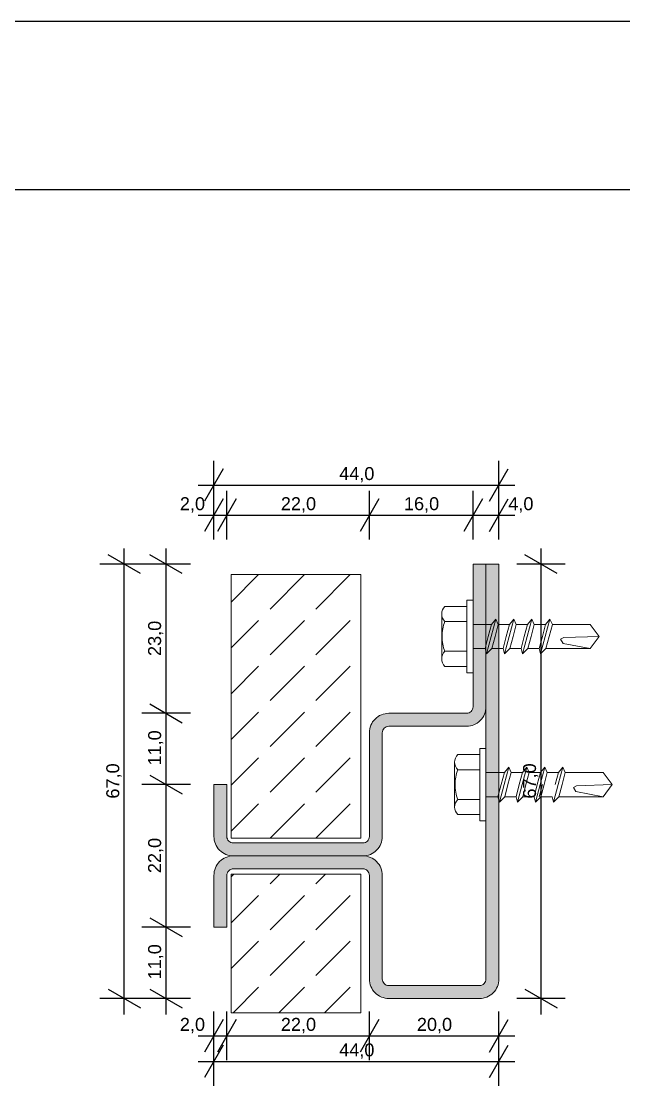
# Model space of a CAD drawing. Extents: x -106823 to -42801, y 48734 to 74234.
# Drawn here: x -51932 to -51002, y 72591 to 74234 of the extents above; entities that cross this region are included whole.
import ezdxf

# ---------------------------------------------------------------- set-up
doc = ezdxf.new("R2010")
doc.units = 0
doc.header["$MEASUREMENT"] = 0
for name, color, linetype, lineweight, true_color in [('2D Drafting - General_Pen_No__102', 7, 'Continuous', 13, 0xcccccc), ('2D Drafting - General_Pen_No__141', 7, 'Continuous', 0, 0xe8e8e8), ('2D Drafting - General_Pen_No__2', 7, 'Continuous', 15, 0x7f7f7f), ('2D Drafting - General_Pen_No__5', 7, 'Continuous', 25, 0x40a5ff), ('Dimensioning - General_Pen_No__5', 7, 'Continuous', 25, 0x40a5ff), ('ELE-VIEW_1_Pen_No__2', 7, 'Continuous', 15, 0x7f7f7f)]:
    doc.layers.add(name, color=color, linetype=linetype, lineweight=lineweight, true_color=true_color)
doc.layers.add('Dimensioning - General', color=7, linetype='Continuous')
doc.styles.add('GENERATED_STYLE_2', font='arial.ttf')
doc.dimstyles.new('GENERATED_STYLE__3', dxfattribs={"dimtxt": 20, "dimasz": 38, "dimexe": 0.18, "dimexo": 0, "dimgap": 0.09, "dimtad": 1, "dimtih": 1, "dimtoh": 1, "dimdec": 1, "dimlfac": 0.1, "dimzin": 0, "dimdsep": 46, "dimtxsty": 'GENERATED_STYLE_2', "dimblk": 'ARROWHEAD_2', "dimblk1": 'ARROWHEAD_2', "dimblk2": 'ARROWHEAD_2', "dimcen": 0.09, "dimclrd": 256, "dimclre": 256, "dimclrt": 256, "dimadec": 0, "dimazin": 0, "dimtfac": 1, "dimtdec": 4, "dimtmove": 0, "dimatfit": 3, "dimfxl": 0, "dimtolj": 1, "dimtzin": 0, "dimarcsym": 0})
doc.dimstyles.new('GENERATED_STYLE__4', dxfattribs={"dimtxt": 20, "dimasz": 38, "dimexe": 0.18, "dimexo": 0, "dimgap": 0.09, "dimtad": 1, "dimdec": 1, "dimlfac": 0.1, "dimzin": 0, "dimdsep": 46, "dimtxsty": 'GENERATED_STYLE_2', "dimblk": 'ARROWHEAD_2', "dimblk1": 'ARROWHEAD_2', "dimblk2": 'ARROWHEAD_2', "dimcen": 0.09, "dimclrd": 256, "dimclre": 256, "dimclrt": 256, "dimadec": 0, "dimazin": 0, "dimtfac": 1, "dimtdec": 4, "dimtmove": 0, "dimatfit": 3, "dimfxl": 0, "dimtolj": 1, "dimtzin": 0, "dimarcsym": 0})
pattern_1 = [(45, (0, 0), (-70.71068, 70.71068), [75, -25]), (45, (7e-15, 70.71), (-70.71068, 70.71068), [75, -25])]

# ---------------------------------------------------------------- blocks, each defined once
blk = doc.blocks.new('*D80')
at = {"layer": 'Dimensioning - General_Pen_No__5', "linetype": 'Continuous'}
for p, q in [((-51634.8, 73480.8), (-51634.8, 73555.8)), ((-51194.8, 73480.8), (-51194.8, 73555.8)), ((-51620.3, 73543.3), (-51649.2, 73493.3)), ((-51209.2, 73493.3), (-51180.3, 73543.3)), ((-51659.2, 73518.3), (-51634.8, 73518.3)), ((-51634.8, 73518.3), (-51194.8, 73518.3)), ((-51194.8, 73518.3), (-51170.3, 73518.3))]:
    blk.add_line(p, q, dxfattribs=at)
at = {"layer": 'Dimensioning - General_Pen_No__5', "insert": (-51441.4, 73522.3), "char_height": 20, "attachment_point": 7, "style": 'GENERATED_STYLE_2'}
blk.add_mtext('{44,0}', dxfattribs=at)
blk = doc.blocks.new('ARROWHEAD_2')
at = {"color": 0, "linetype": 'Continuous', "lineweight": 0}
for p, q in [((-0.378, -0.655), (0.378, 0.655)), ((0, 0), (-1, 0))]:
    blk.add_line(p, q, dxfattribs=at)
blk = doc.blocks.new('*D82')
at = {"layer": 'Dimensioning - General_Pen_No__5', "linetype": 'Continuous'}
for p, q in [((-51773.2, 73396.1), (-51773.2, 73420.5)), ((-51748.2, 73381.6), (-51798.2, 73410.5)), ((-51735.7, 73396.1), (-51810.7, 73396.1)), ((-51773.2, 72726.1), (-51773.2, 73396.1)), ((-51735.7, 72726.1), (-51810.7, 72726.1)), ((-51798.2, 72740.5), (-51748.2, 72711.6)), ((-51773.2, 72701.6), (-51773.2, 72726.1))]:
    blk.add_line(p, q, dxfattribs=at)
at = {"layer": 'Dimensioning - General_Pen_No__5', "insert": (-51777.2, 73034.5), "char_height": 20, "attachment_point": 7, "rotation": 90, "style": 'GENERATED_STYLE_2'}
blk.add_mtext('{67,0}', dxfattribs=at)
blk = doc.blocks.new('*D117')
at = {"layer": 'Dimensioning - General_Pen_No__5', "linetype": 'Continuous'}
for p, q in [((-51733.6, 72850.5), (-51683.6, 72821.6)), ((-51671.1, 72836.1), (-51746.1, 72836.1)), ((-51708.6, 72726.1), (-51708.6, 72836.1)), ((-51671.1, 72726.1), (-51746.1, 72726.1)), ((-51733.6, 72740.5), (-51683.6, 72711.6)), ((-51708.6, 72701.6), (-51708.6, 72726.1))]:
    blk.add_line(p, q, dxfattribs=at)
at = {"layer": 'Dimensioning - General_Pen_No__5', "char_height": 20, "attachment_point": 7, "rotation": 90, "style": 'GENERATED_STYLE_2'}
for s, insert in [('{23,0}', (-51712.6, 73254.5)), ('{11,0}', (-51712.6, 73085.5)), ('{22,0}', (-51712.6, 72919.5)), ('{11,0}', (-51712.6, 72755.5))]:
    blk.add_mtext(s, dxfattribs=dict(at, insert=insert))
blk = doc.blocks.new('*D118')
at = {"layer": 'Dimensioning - General_Pen_No__5', "linetype": 'Continuous'}
for p, q in [((-51733.6, 73070.5), (-51683.6, 73041.6)), ((-51671.1, 73056.1), (-51746.1, 73056.1)), ((-51708.6, 72836.1), (-51708.6, 73056.1)), ((-51733.6, 72850.5), (-51683.6, 72821.6)), ((-51671.1, 72836.1), (-51746.1, 72836.1))]:
    blk.add_line(p, q, dxfattribs=at)
at = {"layer": 'Dimensioning - General_Pen_No__5', "char_height": 20, "attachment_point": 7, "rotation": 90, "style": 'GENERATED_STYLE_2'}
for s, insert in [('{23,0}', (-51712.6, 73254.5)), ('{11,0}', (-51712.6, 73085.5)), ('{22,0}', (-51712.6, 72919.5)), ('{11,0}', (-51712.6, 72755.5))]:
    blk.add_mtext(s, dxfattribs=dict(at, insert=insert))
blk = doc.blocks.new('*D119')
at = {"layer": 'Dimensioning - General_Pen_No__5', "linetype": 'Continuous'}
for p, q in [((-51733.6, 73180.5), (-51683.6, 73151.6)), ((-51671.1, 73166.1), (-51746.1, 73166.1)), ((-51708.6, 73056.1), (-51708.6, 73166.1)), ((-51733.6, 73070.5), (-51683.6, 73041.6)), ((-51671.1, 73056.1), (-51746.1, 73056.1))]:
    blk.add_line(p, q, dxfattribs=at)
at = {"layer": 'Dimensioning - General_Pen_No__5', "char_height": 20, "attachment_point": 7, "rotation": 90, "style": 'GENERATED_STYLE_2'}
for s, insert in [('{23,0}', (-51712.6, 73254.5)), ('{11,0}', (-51712.6, 73085.5)), ('{22,0}', (-51712.6, 72919.5)), ('{11,0}', (-51712.6, 72755.5))]:
    blk.add_mtext(s, dxfattribs=dict(at, insert=insert))
blk = doc.blocks.new('*D120')
at = {"layer": 'Dimensioning - General_Pen_No__5', "linetype": 'Continuous'}
for p, q in [((-51708.6, 73396.1), (-51708.6, 73420.5)), ((-51683.6, 73381.6), (-51733.6, 73410.5)), ((-51671.1, 73396.1), (-51746.1, 73396.1)), ((-51708.6, 73166.1), (-51708.6, 73396.1)), ((-51733.6, 73180.5), (-51683.6, 73151.6)), ((-51671.1, 73166.1), (-51746.1, 73166.1))]:
    blk.add_line(p, q, dxfattribs=at)
at = {"layer": 'Dimensioning - General_Pen_No__5', "char_height": 20, "attachment_point": 7, "rotation": 90, "style": 'GENERATED_STYLE_2'}
for s, insert in [('{23,0}', (-51712.6, 73254.5)), ('{11,0}', (-51712.6, 73085.5)), ('{22,0}', (-51712.6, 72919.5)), ('{11,0}', (-51712.6, 72755.5))]:
    blk.add_mtext(s, dxfattribs=dict(at, insert=insert))
blk = doc.blocks.new('*D121')
at = {"layer": 'Dimensioning - General_Pen_No__5', "linetype": 'Continuous'}
for p, q in [((-51620.3, 73496.8), (-51649.2, 73446.8)), ((-51634.8, 73434.3), (-51634.8, 73509.3)), ((-51600.3, 73496.8), (-51629.2, 73446.8)), ((-51614.8, 73434.3), (-51614.8, 73509.3)), ((-51659.2, 73471.8), (-51634.8, 73471.8)), ((-51634.8, 73471.8), (-51614.8, 73471.8))]:
    blk.add_line(p, q, dxfattribs=at)
at = {"layer": 'Dimensioning - General_Pen_No__5', "char_height": 20, "attachment_point": 7, "style": 'GENERATED_STYLE_2'}
for s, insert in [('{2,0}', (-51687.3, 73475.8)), ('{22,0}', (-51531.4, 73475.8)), ('{16,0}', (-51341.4, 73475.8)), ('{4,0}', (-51180.3, 73475.8))]:
    blk.add_mtext(s, dxfattribs=dict(at, insert=insert))
blk = doc.blocks.new('*D122')
at = {"layer": 'Dimensioning - General_Pen_No__5', "linetype": 'Continuous'}
for p, q in [((-51600.3, 73496.8), (-51629.2, 73446.8)), ((-51614.8, 73434.3), (-51614.8, 73509.3)), ((-51380.3, 73496.8), (-51409.2, 73446.8)), ((-51394.8, 73434.3), (-51394.8, 73509.3)), ((-51614.8, 73471.8), (-51394.8, 73471.8))]:
    blk.add_line(p, q, dxfattribs=at)
at = {"layer": 'Dimensioning - General_Pen_No__5', "char_height": 20, "attachment_point": 7, "style": 'GENERATED_STYLE_2'}
for s, insert in [('{2,0}', (-51687.3, 73475.8)), ('{22,0}', (-51531.4, 73475.8)), ('{16,0}', (-51341.4, 73475.8)), ('{4,0}', (-51180.3, 73475.8))]:
    blk.add_mtext(s, dxfattribs=dict(at, insert=insert))
blk = doc.blocks.new('*D123')
at = {"layer": 'Dimensioning - General_Pen_No__5', "linetype": 'Continuous'}
for p, q in [((-51380.3, 73496.8), (-51409.2, 73446.8)), ((-51394.8, 73434.3), (-51394.8, 73509.3)), ((-51220.3, 73496.8), (-51249.2, 73446.8)), ((-51234.8, 73434.3), (-51234.8, 73509.3)), ((-51394.8, 73471.8), (-51234.8, 73471.8))]:
    blk.add_line(p, q, dxfattribs=at)
at = {"layer": 'Dimensioning - General_Pen_No__5', "char_height": 20, "attachment_point": 7, "style": 'GENERATED_STYLE_2'}
for s, insert in [('{2,0}', (-51687.3, 73475.8)), ('{22,0}', (-51531.4, 73475.8)), ('{16,0}', (-51341.4, 73475.8)), ('{4,0}', (-51180.3, 73475.8))]:
    blk.add_mtext(s, dxfattribs=dict(at, insert=insert))
blk = doc.blocks.new('*D124')
at = {"layer": 'Dimensioning - General_Pen_No__5', "linetype": 'Continuous'}
for p, q in [((-51220.3, 73496.8), (-51249.2, 73446.8)), ((-51234.8, 73434.3), (-51234.8, 73509.3)), ((-51209.2, 73446.8), (-51180.3, 73496.8)), ((-51194.8, 73434.3), (-51194.8, 73509.3)), ((-51234.8, 73471.8), (-51194.8, 73471.8)), ((-51194.8, 73471.8), (-51170.3, 73471.8))]:
    blk.add_line(p, q, dxfattribs=at)
at = {"layer": 'Dimensioning - General_Pen_No__5', "char_height": 20, "attachment_point": 7, "style": 'GENERATED_STYLE_2'}
for s, insert in [('{2,0}', (-51687.3, 73475.8)), ('{22,0}', (-51531.4, 73475.8)), ('{16,0}', (-51341.4, 73475.8)), ('{4,0}', (-51180.3, 73475.8))]:
    blk.add_mtext(s, dxfattribs=dict(at, insert=insert))
blk = doc.blocks.new('*D125')
at = {"layer": 'Dimensioning - General_Pen_No__5', "linetype": 'Continuous'}
for p, q in [((-51129.8, 73396.1), (-51129.8, 73420.5)), ((-51104.8, 73381.6), (-51154.8, 73410.5)), ((-51092.3, 73396.1), (-51167.3, 73396.1)), ((-51129.8, 72726.1), (-51129.8, 73396.1)), ((-51092.3, 72726.1), (-51167.3, 72726.1)), ((-51154.8, 72740.5), (-51104.8, 72711.6)), ((-51129.8, 72701.6), (-51129.8, 72726.1))]:
    blk.add_line(p, q, dxfattribs=at)
at = {"layer": 'Dimensioning - General_Pen_No__5', "insert": (-51133.8, 73034.5), "char_height": 20, "attachment_point": 7, "rotation": 90, "style": 'GENERATED_STYLE_2'}
blk.add_mtext('{67,0}', dxfattribs=at)
blk = doc.blocks.new('*D126')
at = {"layer": 'Dimensioning - General_Pen_No__5', "linetype": 'Continuous'}
for p, q in [((-51620.3, 72693.4), (-51649.2, 72643.4)), ((-51634.8, 72630.9), (-51634.8, 72705.9)), ((-51600.3, 72693.4), (-51629.2, 72643.4)), ((-51614.8, 72630.9), (-51614.8, 72705.9)), ((-51659.2, 72668.4), (-51634.8, 72668.4)), ((-51634.8, 72668.4), (-51614.8, 72668.4))]:
    blk.add_line(p, q, dxfattribs=at)
at = {"layer": 'Dimensioning - General_Pen_No__5', "char_height": 20, "attachment_point": 7, "style": 'GENERATED_STYLE_2'}
for s, insert in [('{2,0}', (-51687.3, 72672.4)), ('{22,0}', (-51531.4, 72672.4)), ('{20,0}', (-51321.4, 72672.4))]:
    blk.add_mtext(s, dxfattribs=dict(at, insert=insert))
blk = doc.blocks.new('*D127')
at = {"layer": 'Dimensioning - General_Pen_No__5', "linetype": 'Continuous'}
for p, q in [((-51600.3, 72693.4), (-51629.2, 72643.4)), ((-51614.8, 72630.9), (-51614.8, 72705.9)), ((-51380.3, 72693.4), (-51409.2, 72643.4)), ((-51394.8, 72630.9), (-51394.8, 72705.9)), ((-51614.8, 72668.4), (-51394.8, 72668.4))]:
    blk.add_line(p, q, dxfattribs=at)
at = {"layer": 'Dimensioning - General_Pen_No__5', "char_height": 20, "attachment_point": 7, "style": 'GENERATED_STYLE_2'}
for s, insert in [('{2,0}', (-51687.3, 72672.4)), ('{22,0}', (-51531.4, 72672.4)), ('{20,0}', (-51321.4, 72672.4))]:
    blk.add_mtext(s, dxfattribs=dict(at, insert=insert))
blk = doc.blocks.new('*D128')
at = {"layer": 'Dimensioning - General_Pen_No__5', "linetype": 'Continuous'}
for p, q in [((-51380.3, 72693.4), (-51409.2, 72643.4)), ((-51394.8, 72630.9), (-51394.8, 72705.9)), ((-51209.2, 72643.4), (-51180.3, 72693.4)), ((-51194.8, 72630.9), (-51194.8, 72705.9)), ((-51394.8, 72668.4), (-51194.8, 72668.4)), ((-51194.8, 72668.4), (-51170.3, 72668.4))]:
    blk.add_line(p, q, dxfattribs=at)
at = {"layer": 'Dimensioning - General_Pen_No__5', "char_height": 20, "attachment_point": 7, "style": 'GENERATED_STYLE_2'}
for s, insert in [('{2,0}', (-51687.3, 72672.4)), ('{22,0}', (-51531.4, 72672.4)), ('{20,0}', (-51321.4, 72672.4))]:
    blk.add_mtext(s, dxfattribs=dict(at, insert=insert))
blk = doc.blocks.new('*D129')
at = {"layer": 'Dimensioning - General_Pen_No__5', "linetype": 'Continuous'}
for p, q in [((-51634.8, 72591.5), (-51634.8, 72666.5)), ((-51194.8, 72591.5), (-51194.8, 72666.5)), ((-51620.3, 72654), (-51649.2, 72604)), ((-51209.2, 72604), (-51180.3, 72654)), ((-51659.2, 72629), (-51634.8, 72629)), ((-51634.8, 72629), (-51194.8, 72629)), ((-51194.8, 72629), (-51170.3, 72629))]:
    blk.add_line(p, q, dxfattribs=at)
at = {"layer": 'Dimensioning - General_Pen_No__5', "insert": (-51441.4, 72633), "char_height": 20, "attachment_point": 7, "style": 'GENERATED_STYLE_2'}
blk.add_mtext('{44,0}', dxfattribs=at)

msp = doc.modelspace()

# ---------------------------------------------------------------- hatches: boundary and pattern name
at = {"layer": '2D Drafting - General_Pen_No__102', "linetype": 'Continuous'}
h = msp.add_hatch(dxfattribs=at)
h.set_pattern_fill('Beton', color=256, style=0, pattern_type=2)
h.set_pattern_definition(pattern_1)
h.paths.add_polyline_path([(-51607.95, 72973.6), (-51407.95, 72973.6), (-51407.95, 73380.23), (-51607.95, 73380.23)], flags=0)
h = msp.add_hatch(dxfattribs=at)
h.set_pattern_fill('Beton', color=256, style=0, pattern_type=2)
h.set_pattern_definition(pattern_1)
h.paths.add_polyline_path([(-51607.95, 72917.68), (-51407.95, 72917.68), (-51407.95, 72704.11), (-51607.95, 72704.11)], flags=0)
at = {"layer": '2D Drafting - General_Pen_No__141', "linetype": 'Continuous'}
for points in [[(-51394.77, 72756.08, 0.4142136), (-51364.77, 72726.08), (-51224.77, 72726.08, 0.4142136), (-51194.77, 72756.08), (-51194.77, 73396.08), (-51214.77, 73396.08), (-51214.77, 72756.08, -0.4142136), (-51224.77, 72746.08), (-51364.77, 72746.08, -0.4142136), (-51374.77, 72756.08), (-51374.77, 72916.08, 0.4142136), (-51404.77, 72946.08), (-51604.77, 72946.08, 0.4142136), (-51634.77, 72916.08), (-51634.77, 72836.08), (-51614.77, 72836.08), (-51614.77, 72916.08, -0.4142136), (-51604.77, 72926.08), (-51404.77, 72926.08, -0.4142136), (-51394.77, 72916.08)], [(-51394.77, 73136.08), (-51394.77, 72976.08, -0.4142136), (-51404.77, 72966.08), (-51604.77, 72966.08, -0.4142136), (-51614.77, 72976.08), (-51614.77, 73056.08), (-51634.77, 73056.08), (-51634.77, 72976.08, 0.4142136), (-51604.77, 72946.08), (-51404.77, 72946.08, 0.4142136), (-51374.77, 72976.08), (-51374.77, 73136.08, -0.4142136), (-51364.77, 73146.08), (-51301.99, 73146.08), (-51244.77, 73146.08, 0.4142136), (-51214.77, 73176.08), (-51214.77, 73396.08), (-51234.77, 73396.08), (-51234.77, 73176.08, -0.4142136), (-51244.77, 73166.08), (-51301.99, 73166.08), (-51364.77, 73166.08, 0.4142136)]]:
    msp.add_hatch(color=256, dxfattribs=at).paths.add_polyline_path(points, flags=0)

# ---------------------------------------------------------------- linework, layer by layer
at = {"layer": '2D Drafting - General_Pen_No__102', "linetype": 'Continuous'}
for p, q in [((-51244.09, 73284.68), (-51244.09, 73340.6)), ((-51244.09, 73340.6), (-51234.77, 73340.6)), ((-51234.77, 73340.6), (-51234.77, 73284.68)), ((-51283.15, 73250.12), (-51283.15, 73319.24)), ((-51278.26, 73330.89), (-51244.09, 73330.89)), ((-51278.26, 73307.59), (-51244.09, 73307.59)), ((-51234.77, 73303.32), (-51206.25, 73303.32)), ((-51206.25, 73303.32), (-51211.24, 73284.68)), ((-51199.65, 73311.52), (-51206.85, 73284.68)), ((-51199.65, 73311.52), (-51206.25, 73303.32)), ((-51195.85, 73303.32), (-51200.84, 73284.68)), ((-51195.85, 73303.32), (-51199.65, 73311.52)), ((-51195.85, 73303.32), (-51178.41, 73303.32)), ((-51178.41, 73303.32), (-51183.4, 73284.68)), ((-51171.81, 73311.52), (-51179.01, 73284.68)), ((-51171.81, 73311.52), (-51178.41, 73303.32)), ((-51168.01, 73303.32), (-51173, 73284.68)), ((-51168.01, 73303.32), (-51171.81, 73311.52)), ((-51168.01, 73303.32), (-51150.56, 73303.32)), ((-51150.56, 73303.32), (-51155.56, 73284.68)), ((-51143.97, 73311.52), (-51151.16, 73284.68)), ((-51143.97, 73311.52), (-51150.56, 73303.32)), ((-51140.17, 73303.32), (-51145.16, 73284.68)), ((-51140.17, 73303.32), (-51143.97, 73311.52)), ((-51140.17, 73303.32), (-51122.72, 73303.32)), ((-51122.72, 73303.32), (-51127.72, 73284.68)), ((-51116.13, 73311.52), (-51123.32, 73284.68)), ((-51116.13, 73311.52), (-51122.72, 73303.32)), ((-51112.33, 73303.32), (-51117.32, 73284.68)), ((-51112.33, 73303.32), (-51116.13, 73311.52)), ((-51112.33, 73303.32), (-51053.81, 73303.32)), ((-51053.81, 73303.32), (-51039.83, 73284.68)), ((-51244.09, 73284.68), (-51244.09, 73228.76)), ((-51234.77, 73228.76), (-51234.77, 73284.68)), ((-51216.24, 73266.04), (-51211.24, 73284.68)), ((-51214.04, 73257.84), (-51206.85, 73284.68)), ((-51205.84, 73266.04), (-51200.84, 73284.68)), ((-51188.39, 73266.04), (-51183.4, 73284.68)), ((-51186.2, 73257.84), (-51179.01, 73284.68)), ((-51178, 73266.04), (-51173, 73284.68)), ((-51160.55, 73266.04), (-51155.56, 73284.68)), ((-51158.36, 73257.84), (-51151.16, 73284.68)), ((-51150.16, 73266.04), (-51145.16, 73284.68)), ((-51132.71, 73266.04), (-51127.72, 73284.68)), ((-51130.51, 73257.84), (-51123.32, 73284.68)), ((-51122.31, 73266.04), (-51117.32, 73284.68)), ((-51094.78, 73282.95), (-51039.83, 73284.68)), ((-51053.81, 73266.04), (-51039.83, 73284.68)), ((-51099.63, 73280.25), (-51094.78, 73282.95)), ((-51095.86, 73274.05), (-51099.63, 73280.25)), ((-51053.81, 73266.04), (-51095.86, 73274.05)), ((-51278.26, 73261.77), (-51244.09, 73261.77)), ((-51234.77, 73266.04), (-51216.24, 73266.04)), ((-51216.24, 73266.04), (-51214.04, 73257.84)), ((-51214.04, 73257.84), (-51205.84, 73266.04)), ((-51205.84, 73266.04), (-51188.39, 73266.04)), ((-51188.39, 73266.04), (-51186.2, 73257.84)), ((-51186.2, 73257.84), (-51178, 73266.04)), ((-51178, 73266.04), (-51160.55, 73266.04)), ((-51160.55, 73266.04), (-51158.36, 73257.84)), ((-51158.36, 73257.84), (-51150.16, 73266.04)), ((-51150.16, 73266.04), (-51132.71, 73266.04)), ((-51132.71, 73266.04), (-51130.51, 73257.84)), ((-51130.51, 73257.84), (-51122.31, 73266.04)), ((-51122.31, 73266.04), (-51053.81, 73266.04)), ((-51278.26, 73238.47), (-51244.09, 73238.47)), ((-51244.09, 73228.76), (-51234.77, 73228.76)), ((-51224.09, 73056.08), (-51224.09, 73112)), ((-51224.09, 73112), (-51214.77, 73112)), ((-51214.77, 73112), (-51214.77, 73056.08)), ((-51263.15, 73021.52), (-51263.15, 73090.64)), ((-51258.26, 73102.29), (-51224.09, 73102.29)), ((-51258.26, 73078.99), (-51224.09, 73078.99)), ((-51214.77, 73074.72), (-51186.25, 73074.72)), ((-51186.25, 73074.72), (-51191.24, 73056.08)), ((-51179.65, 73082.92), (-51186.85, 73056.08)), ((-51179.65, 73082.92), (-51186.25, 73074.72)), ((-51175.85, 73074.72), (-51180.84, 73056.08)), ((-51175.85, 73074.72), (-51179.65, 73082.92)), ((-51175.85, 73074.72), (-51158.41, 73074.72)), ((-51158.41, 73074.72), (-51163.4, 73056.08)), ((-51151.81, 73082.92), (-51159.01, 73056.08)), ((-51151.81, 73082.92), (-51158.41, 73074.72)), ((-51148.01, 73074.72), (-51153, 73056.08)), ((-51148.01, 73074.72), (-51151.81, 73082.92)), ((-51148.01, 73074.72), (-51130.56, 73074.72)), ((-51130.56, 73074.72), (-51135.56, 73056.08)), ((-51123.97, 73082.92), (-51131.16, 73056.08)), ((-51123.97, 73082.92), (-51130.56, 73074.72)), ((-51120.17, 73074.72), (-51125.16, 73056.08)), ((-51120.17, 73074.72), (-51123.97, 73082.92)), ((-51120.17, 73074.72), (-51102.72, 73074.72)), ((-51102.72, 73074.72), (-51107.72, 73056.08)), ((-51096.13, 73082.92), (-51103.32, 73056.08)), ((-51096.13, 73082.92), (-51102.72, 73074.72)), ((-51092.33, 73074.72), (-51097.32, 73056.08)), ((-51092.33, 73074.72), (-51096.13, 73082.92)), ((-51092.33, 73074.72), (-51033.81, 73074.72)), ((-51033.81, 73074.72), (-51019.83, 73056.08)), ((-51224.09, 73056.08), (-51224.09, 73000.16)), ((-51214.77, 73000.16), (-51214.77, 73056.08)), ((-51196.24, 73037.44), (-51191.24, 73056.08)), ((-51194.04, 73029.24), (-51186.85, 73056.08)), ((-51185.84, 73037.44), (-51180.84, 73056.08)), ((-51168.39, 73037.44), (-51163.4, 73056.08)), ((-51166.2, 73029.24), (-51159.01, 73056.08)), ((-51158, 73037.44), (-51153, 73056.08)), ((-51140.55, 73037.44), (-51135.56, 73056.08)), ((-51138.36, 73029.24), (-51131.16, 73056.08)), ((-51132.71, 73037.44), (-51127.72, 73056.08)), ((-51130.16, 73037.44), (-51125.16, 73056.08)), ((-51110.51, 73029.24), (-51103.32, 73056.08)), ((-51102.31, 73037.44), (-51097.32, 73056.08)), ((-51079.63, 73051.65), (-51074.78, 73054.35)), ((-51074.78, 73054.35), (-51019.83, 73056.08)), ((-51033.81, 73037.44), (-51019.83, 73056.08)), ((-51214.77, 73037.44), (-51196.24, 73037.44)), ((-51196.24, 73037.44), (-51194.04, 73029.24)), ((-51194.04, 73029.24), (-51185.84, 73037.44)), ((-51185.84, 73037.44), (-51168.39, 73037.44)), ((-51168.39, 73037.44), (-51166.2, 73029.24)), ((-51166.2, 73029.24), (-51158, 73037.44)), ((-51158, 73037.44), (-51140.55, 73037.44)), ((-51140.55, 73037.44), (-51138.36, 73029.24)), ((-51138.36, 73029.24), (-51130.16, 73037.44)), ((-51130.16, 73037.44), (-51112.71, 73037.44)), ((-51112.71, 73037.44), (-51110.51, 73029.24)), ((-51110.51, 73029.24), (-51102.31, 73037.44)), ((-51102.31, 73037.44), (-51033.81, 73037.44)), ((-51075.86, 73045.45), (-51079.63, 73051.65)), ((-51033.81, 73037.44), (-51075.86, 73045.45)), ((-51258.26, 73033.17), (-51224.09, 73033.17)), ((-51258.26, 73009.87), (-51224.09, 73009.87)), ((-51224.09, 73000.16), (-51214.77, 73000.16))]:
    msp.add_line(p, q, dxfattribs=at)
at = {"layer": '2D Drafting - General_Pen_No__102', "linetype": 'Continuous', "flags": 128}
for points in [[(-51607.95, 72973.6), (-51407.95, 72973.6), (-51407.95, 73380.23), (-51607.95, 73380.23)], [(-51607.95, 72917.68), (-51407.95, 72917.68), (-51407.95, 72704.11), (-51607.95, 72704.11)]]:
    msp.add_lwpolyline(points, close=True, dxfattribs=at)
at = {"layer": '2D Drafting - General_Pen_No__102', "linetype": 'Continuous'}
for centre, radius, start, end in [((-51266.82, 73319.24), 16.33, 134.47805, 225.52195), ((-51218.95, 73284.68), 63.58, 158.87798, 180), ((-51218.95, 73284.68), 63.58, 180, 201.12202), ((-51266.82, 73250.12), 16.33, 134.47805, 225.52195), ((-51246.82, 73090.64), 16.33, 134.47805, 225.52195), ((-51198.95, 73056.08), 63.58, 158.87798, 180), ((-51198.95, 73056.08), 63.58, 180, 201.12202), ((-51246.82, 73021.52), 16.33, 134.47805, 225.52195)]:
    msp.add_arc(centre, radius, start, end, dxfattribs=at)
at = {"layer": '2D Drafting - General_Pen_No__2', "linetype": 'Continuous', "flags": 128}
for points in [[(-51394.77, 72756.08, 0.4142136), (-51364.77, 72726.08), (-51224.77, 72726.08, 0.4142136), (-51194.77, 72756.08), (-51194.77, 73396.08), (-51214.77, 73396.08), (-51214.77, 72756.08, -0.4142136), (-51224.77, 72746.08), (-51364.77, 72746.08, -0.4142136), (-51374.77, 72756.08), (-51374.77, 72916.08, 0.4142136), (-51404.77, 72946.08), (-51604.77, 72946.08, 0.4142136), (-51634.77, 72916.08), (-51634.77, 72836.08), (-51614.77, 72836.08), (-51614.77, 72916.08, -0.4142136), (-51604.77, 72926.08), (-51404.77, 72926.08, -0.4142136), (-51394.77, 72916.08)], [(-51394.77, 73136.08), (-51394.77, 72976.08, -0.4142136), (-51404.77, 72966.08), (-51604.77, 72966.08, -0.4142136), (-51614.77, 72976.08), (-51614.77, 73056.08), (-51634.77, 73056.08), (-51634.77, 72976.08, 0.4142136), (-51604.77, 72946.08), (-51404.77, 72946.08, 0.4142136), (-51374.77, 72976.08), (-51374.77, 73136.08, -0.4142136), (-51364.77, 73146.08), (-51301.99, 73146.08), (-51244.77, 73146.08, 0.4142136), (-51214.77, 73176.08), (-51214.77, 73396.08), (-51234.77, 73396.08), (-51234.77, 73176.08, -0.4142136), (-51244.77, 73166.08), (-51301.99, 73166.08), (-51364.77, 73166.08, 0.4142136)]]:
    msp.add_lwpolyline(points, format="xyb", close=True, dxfattribs=at)
at = {"layer": '2D Drafting - General_Pen_No__5', "linetype": 'Continuous'}
for p, q in [((-98135.54, 74233.87), (-42800.66, 74233.87)), ((-97875.9, 73974.23), (-43060.3, 73974.23))]:
    msp.add_line(p, q, dxfattribs=at)
at = {"layer": 'ELE-VIEW_1_Pen_No__2', "linetype": 'Continuous'}
for p, q in [((-51214.77, 73396.08), (-51194.77, 73396.08)), ((-51634.77, 73056.08), (-51614.77, 73056.08)), ((-51634.77, 72836.08), (-51614.77, 72836.08))]:
    msp.add_line(p, q, dxfattribs=at)
at = {"layer": 'ELE-VIEW_1_Pen_No__2', "linetype": 'Continuous', "flags": 128}
for points in [[(-51634.77, 72836.08), (-51634.77, 72916.08, -0.4142136), (-51604.77, 72946.08), (-51404.77, 72946.08, -0.4142136), (-51374.77, 72916.08), (-51374.77, 72756.08, 0.4142136), (-51364.77, 72746.08), (-51224.77, 72746.08, 0.4142136), (-51214.77, 72756.08), (-51214.77, 73396.08)], [(-51634.77, 73056.08), (-51634.77, 72976.08, 0.4142136), (-51604.77, 72946.08), (-51404.77, 72946.08, 0.4142136), (-51374.77, 72976.08), (-51374.77, 73136.08, -0.4142136), (-51364.77, 73146.08), (-51301.99, 73146.08), (-51244.77, 73146.08, 0.4142136), (-51214.77, 73176.08), (-51214.77, 73396.08)], [(-51614.77, 72836.08), (-51614.77, 72916.08, -0.4142136), (-51604.77, 72926.08), (-51404.77, 72926.08, -0.4142136), (-51394.77, 72916.08), (-51394.77, 72756.08, 0.4142136), (-51364.77, 72726.08), (-51224.77, 72726.08, 0.4142136), (-51194.77, 72756.08), (-51194.77, 73396.08)], [(-51614.77, 73056.08), (-51614.77, 72976.08, 0.4142136), (-51604.77, 72966.08), (-51404.77, 72966.08, 0.4142136), (-51394.77, 72976.08), (-51394.77, 73136.08, -0.4142136), (-51364.77, 73166.08), (-51301.99, 73166.08), (-51244.77, 73166.08, 0.4142136), (-51234.77, 73176.08), (-51234.77, 73396.08)]]:
    msp.add_lwpolyline(points, format="xyb", dxfattribs=at)
msp.add_lwpolyline([(-51234.77, 73396.08), (-51214.77, 73396.08)], dxfattribs=at)

# ---------------------------------------------------------------- dimensions: what is measured, and where the dimension line sits
at = {"layer": 'Dimensioning - General', "color": 161, "linetype": 'Continuous', "lineweight": 25, "true_color": 0x40a5ff}
for base, p1, p2, picture, middle in [((-51634.77, 73518.26), (-51634.77, 73056.08), (-51194.77, 73396.08), '*D80', (-51414.77, 73532.26)), ((-51634.77, 73471.8), (-51634.77, 73056.08), (-51614.77, 73056.08), '*D121', (-51668.24, 73485.8)), ((-51634.77, 73471.8), (-51614.77, 73056.08), (-51394.77, 73136.08), '*D122', (-51504.77, 73485.8)), ((-51634.77, 73471.8), (-51394.77, 73136.08), (-51234.77, 73396.08), '*D123', (-51314.77, 73485.8)), ((-51634.77, 73471.8), (-51234.77, 73396.08), (-51194.77, 73396.08), '*D124', (-51161.3, 73485.8)), ((-51634.77, 72668.36), (-51634.77, 72836.08), (-51614.77, 72836.08), '*D126', (-51668.24, 72682.36)), ((-51634.77, 72668.36), (-51614.77, 72836.08), (-51394.77, 72756.08), '*D127', (-51504.77, 72682.36)), ((-51634.77, 72628.99), (-51634.77, 72836.08), (-51194.77, 72756.08), '*D129', (-51414.77, 72642.99)), ((-51634.77, 72668.36), (-51394.77, 72756.08), (-51194.77, 72756.08), '*D128', (-51294.77, 72682.36))]:
    dim = msp.add_linear_dim(base=base, p1=p1, p2=p2, dimstyle='GENERATED_STYLE__3', dxfattribs=at)
    dim.commit()
    dim.dimension.update_dxf_attribs({"geometry": picture, "text_midpoint": middle})
for base, p1, p2, picture, middle in [((-51773.21, 72726.08), (-51224.77, 72726.08), (-51194.77, 73396.08), '*D82', (-51787.21, 73061.08)), ((-51708.58, 72726.08), (-51364.77, 73166.08), (-51234.77, 73396.08), '*D120', (-51722.58, 73281.08)), ((-51129.8, 72726.08), (-51224.77, 72726.08), (-51194.77, 73396.08), '*D125', (-51143.8, 73061.08)), ((-51708.58, 72726.08), (-51364.77, 72726.08), (-51634.77, 72836.08), '*D117', (-51722.58, 72781.08)), ((-51708.58, 72726.08), (-51634.77, 72836.08), (-51634.77, 73056.08), '*D118', (-51722.58, 72946.08)), ((-51708.58, 72726.08), (-51634.77, 73056.08), (-51364.77, 73166.08), '*D119', (-51722.58, 73111.08))]:
    dim = msp.add_linear_dim(base=base, p1=p1, p2=p2, angle=90, dimstyle='GENERATED_STYLE__4', dxfattribs=at)
    dim.commit()
    dim.dimension.update_dxf_attribs({"geometry": picture, "text_midpoint": middle})

doc.saveas('drawing.dxf')
